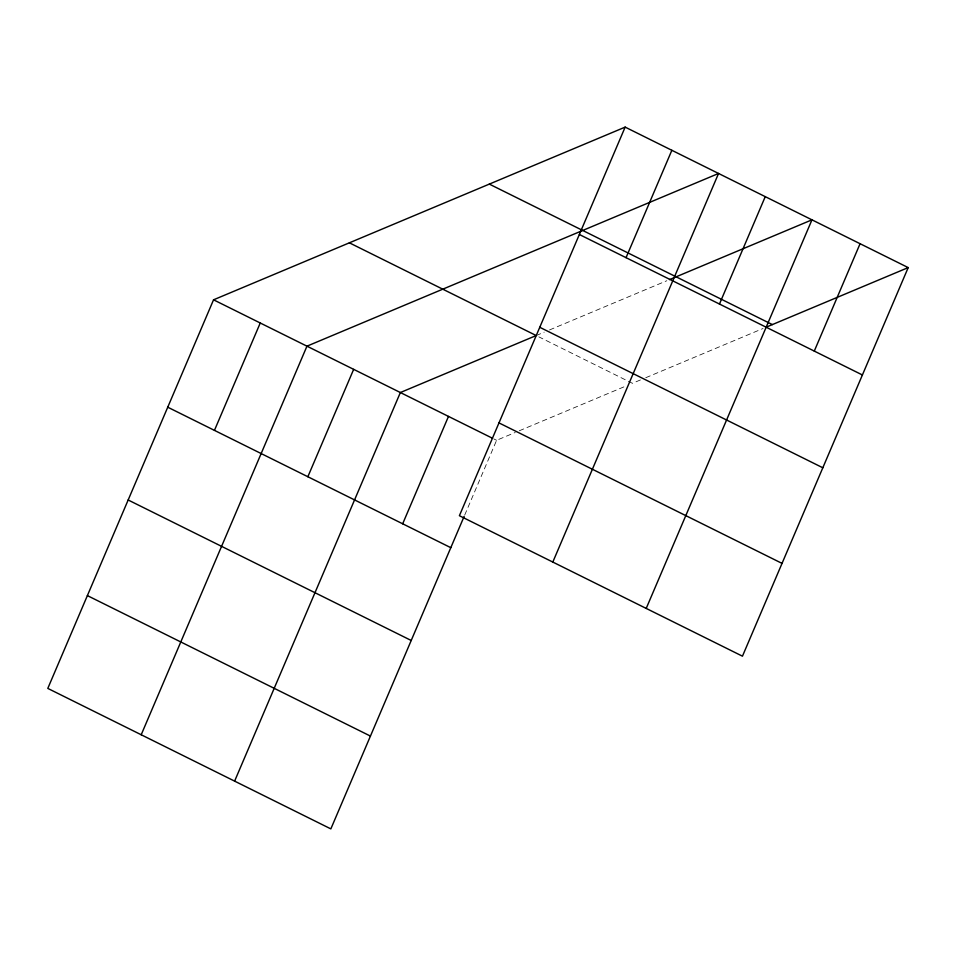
<?xml version="1.0" encoding="UTF-8"?>
<svg xmlns="http://www.w3.org/2000/svg" width="956" height="956" viewBox="0 0 956 956"><rect width="100%" height="100%" fill="white"/><g stroke="black" fill="none" stroke-linecap="round" stroke-linejoin="round"><path stroke-width="0.72" stroke-dasharray="4.78 3.58" d="M464.712 515.057L496.606 440.298L515.248 432.471M536.197 335.544L544.191 332.186M549.521 329.951L666.81 280.741M519.239 430.798L624.435 386.654M640.424 379.95L632.43 383.308L538.861 336.87M645.754 377.716L763.043 328.505M493.929 438.971L496.606 440.298"/><path stroke-width="1.43" d="M625.152 127.112L459.394 515.702L742.453 656.186L908.2 267.596L625.152 127.112L213.547 299.814L47.8 688.404L330.848 828.888L464.138 516.407M214.455 430.367L260.247 322.997M141.201 734.77L306.96 346.168L718.553 173.466L552.807 562.068M307.856 476.733L353.66 369.351M234.614 781.124L400.361 392.534L536.197 335.544L349.382 242.824M402.679 523.792L448.484 416.41M626.049 257.666L671.853 150.295M719.462 304.032L765.254 196.649M646.208 608.422L811.967 219.832L669.475 279.618M814.285 351.091L860.077 243.708M765.708 327.382L908.2 267.596M489.317 184.102L772.376 324.586M579.348 234.495L862.396 374.967M539.77 327.287L822.817 467.771M498.984 422.899L782.032 563.383M213.547 299.814L492.591 438.302M167.742 407.196L450.802 547.68M128.164 499.988L411.211 640.472M87.378 595.6L370.438 736.084"/></g></svg>
